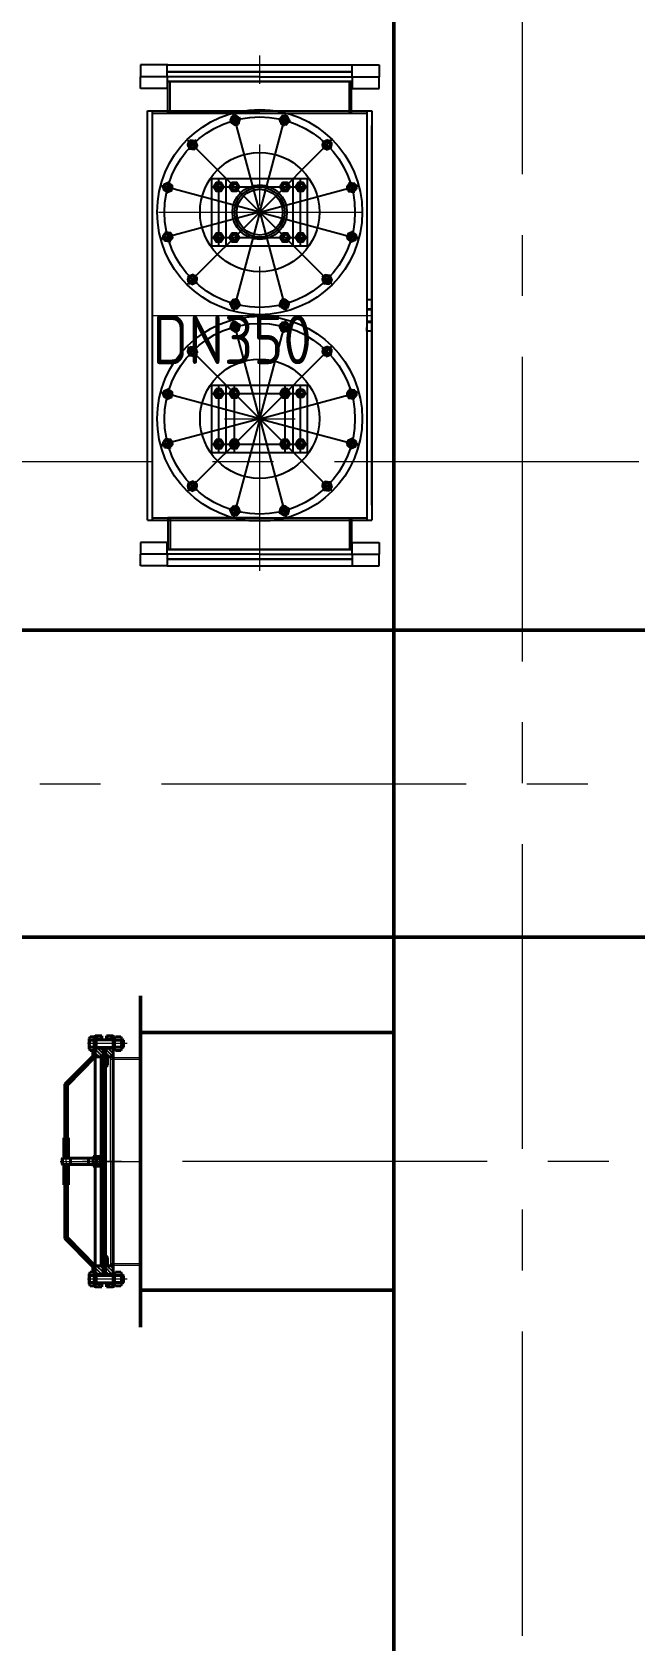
# Model space of a CAD drawing. Header units: millimetres. Extents: x 188205 to 604756, y -401673 to 15123.
# Drawn here: x 350158 to 351395, y -71463 to -68161 of the extents above; entities that cross this region are included whole.
import ezdxf

# ---------------------------------------------------------------- set-up
doc = ezdxf.new("R2010")
doc.units = ezdxf.units.MM
doc.header["$LTSCALE"] = 500
doc.linetypes.add('CENTER', pattern=[2, 1.25, -0.25, 0.25, -0.25])
doc.linetypes.add('PHANTOM2', pattern=[1.25, 0.625, -0.125, 0.125, -0.125, 0.125, -0.125])
for name, color, linetype, lineweight in [('2D', 4, 'PHANTOM2', 20), ('gas', 2, 'Continuous', 50), ('SHI', 7, 'Continuous', 40), ('WEN', 3, 'Continuous', 20), ('ZHONG', 1, 'CENTER', 20)]:
    doc.layers.add(name, color=color, linetype=linetype, lineweight=lineweight)
doc.layers.add('air', color=7, linetype='Continuous', lineweight=50, true_color=0x77bec0)
doc.layers.add('HAN', color=9, linetype='Continuous')
doc.layers.add('X1', color=4, linetype='Continuous')
doc.styles.add('GB', font='gbenor.shx', dxfattribs={"bigfont": 'gbcbig.shx'})
pattern_1 = [(45, (-4402.3579, -2894.9538), (-0.71178518, 0.71178518), [])]
pattern_2 = [(45, (-4402.3579, -2812.4112), (-0.71178518, 0.71178518), [])]
pattern_3 = [(45, (204.382, -1206.0965), (-3.558926, 3.558926), [])]
pattern_4 = [(45, (204.3822, -1206.0965), (-0.7117852, 0.7117852), [])]

# ---------------------------------------------------------------- blocks, each defined once
blk = doc.blocks.new('wf-3tf-dn350-c')
for p, q in [((-188.5, 514), (-245, 514)), ((-245, 514), (-245, 490)), ((-190, 490), (-190, 514)), ((-190, 514), (245, 514)), ((-188.5, 500), (0, 500)), ((0, 500), (-188.5, 500)), ((188.5, 500), (0, 500)), ((0, 500), (188.5, 500)), ((190, 490), (190, 514)), ((245, 514), (245, 490)), ((0, 490), (-245, 490)), ((-245, 466), (-245, 490)), ((0, 490), (-245, 490)), ((-188.5, 466), (-245, 466)), ((-190, 490), (-190, 466)), ((-188.5, 415), (-188.5, 480)), ((-188.5, 480), (0, 480)), ((0, 480), (-188.5, 480)), ((-184, 415), (-184, 480)), ((0, 490), (245, 490)), ((0, 490), (245, 490)), ((188.5, 480), (0, 480)), ((0, 480), (188.5, 480)), ((184, 415), (184, 480)), ((188.5, 415), (188.5, 480)), ((188.5, 466), (245, 466)), ((190, 490), (190, 466)), ((245, 466), (245, 490)), ((-230, -420), (-230, 420)), ((-230, 420), (230, 420)), ((-230, -420), (-230, 420)), ((-220, -420), (-220, 420)), ((-220, -420), (-220, 420)), ((-220, 415), (220, 415)), ((0, 415), (-188.5, 415)), ((-39.2, 405.6), (-62, 396.1)), ((-55.3, 412.3), (-45.9, 389.4)), ((0, 212), (-54.5, 415.3)), ((0, 212), (54.5, 415.3)), ((0, 415), (188.5, 415)), ((62.9, 399.2), (38.3, 402.5)), ((52.2, 413.1), (49, 388.6)), ((220, 420), (220, -420)), ((220, 420), (220, -420)), ((230, 420), (230, -420)), ((230, 420), (230, -420)), ((230, -90.5), (230, 389.5)), ((230, 31.7), (230, 389.5)), ((0, 212), (-148.8, 360.8)), ((-148.1, 357.8), (-128.4, 342.7)), ((-130.7, 360.1), (-145.8, 340.4)), ((0, 212), (148.8, 360.8)), ((148.1, 342.7), (128.4, 357.8)), ((145.8, 360.1), (130.7, 340.4)), ((230, 320), (230, 330)), ((0, 212), (-203.3, 266.5)), ((-201.1, 264.2), (-176.6, 261)), ((-187.2, 274.9), (-190.5, 250.3)), ((-98, 143), (-98, 281)), ((-98, 281), (98, 281)), ((-84, 143), (-84, 281)), ((-69, 143), (-69, 281)), ((0, 212), (203.3, 266.5)), ((69, 143), (69, 281)), ((84, 143), (84, 281)), ((98, 143), (98, 281)), ((200.3, 267.3), (177.4, 257.9)), ((193.6, 251.2), (184.1, 274)), ((-98, 264), (98, 264)), ((0, 212), (-203.3, 157.5)), ((0, 212), (-148.8, 63.2)), ((0, 212), (-54.5, 8.7)), ((0, 212), (54.5, 8.7)), ((0, 212), (148.8, 63.2)), ((0, 212), (203.3, 157.5)), ((-200.3, 156.7), (-177.4, 166.1)), ((-193.6, 172.8), (-184.1, 150)), ((187.2, 149.1), (190.5, 173.7)), ((-98, 160), (98, 160)), ((-98, 143), (98, 143)), ((201.1, 159.8), (176.6, 163)), ((-148.1, 81.3), (-128.4, 66.2)), ((-145.8, 63.9), (-130.7, 83.6)), ((148.1, 66.2), (128.4, 81.3)), ((130.7, 63.9), (145.8, 83.6)), ((-52.2, 10.9), (-49, 35.4)), ((55.3, 11.7), (45.9, 34.6)), ((230, 0), (230, 63.5)), ((-62.9, 24.8), (-38.3, 21.5)), ((39.2, 18.4), (62, 27.9)), ((230, 32), (220, 32)), ((220, 32), (220, 0)), ((220, 13.5), (230, 13.5)), ((220, 12), (230, 12)), ((230, 25), (230, 32)), ((230, 25), (230, 0)), ((230, -25), (230, 0)), ((-39.2, -18.4), (-62, -27.9)), ((-55.3, -11.7), (-45.9, -34.6)), ((0, -212), (-54.5, -8.7)), ((0, -212), (54.5, -8.7)), ((62.9, -24.8), (38.3, -21.5)), ((52.2, -10.9), (49, -35.4)), ((220, -12), (230, -12)), ((220, -13.5), (230, -13.5)), ((220, -32), (220, -25)), ((230, -32), (220, -32)), ((230, 0), (230, -188.5)), ((230, 0), (230, -188.5)), ((230, -25), (230, -32)), ((0, -212), (-148.8, -63.2)), ((-130.7, -63.9), (-145.8, -83.6)), ((0, -212), (148.8, -63.2)), ((145.8, -63.9), (130.7, -83.6)), ((230, -389.3), (230, -34.3)), ((230, -389.3), (230, -34.3)), ((-148.1, -66.2), (-128.4, -81.3)), ((148.1, -81.3), (128.4, -66.2)), ((0, -212), (-203.3, -157.5)), ((-201.1, -159.8), (-176.6, -163)), ((-187.2, -149.1), (-190.5, -173.7)), ((-98, -281), (-98, -143)), ((-98, -143), (98, -143)), ((-98, -160), (98, -160)), ((-84, -281), (-84, -143)), ((-69, -281), (-69, -143)), ((-52, -281), (-52, -143)), ((0, -212), (203.3, -157.5)), ((52, -281), (52, -143)), ((69, -281), (69, -143)), ((84, -281), (84, -143)), ((98, -281), (98, -143)), ((200.3, -156.7), (177.4, -166.1)), ((193.6, -172.8), (184.1, -150)), ((0, -212), (-203.3, -266.5)), ((0, -212), (-148.8, -360.8)), ((0, -212), (-54.5, -415.3)), ((0, -212), (54.5, -415.3)), ((0, -212), (148.8, -360.8)), ((0, -212), (203.3, -266.5)), ((-200.3, -267.3), (-177.4, -257.9)), ((-193.6, -251.2), (-184.1, -274)), ((-98, -264), (98, -264)), ((201.1, -264.2), (176.6, -261)), ((187.2, -274.9), (190.5, -250.3)), ((-98, -281), (98, -281)), ((230, -330), (230, -320)), ((230, -330), (230, -320)), ((-148.1, -342.7), (-128.4, -357.8)), ((-145.8, -360.1), (-130.7, -340.4)), ((148.1, -357.8), (128.4, -342.7)), ((130.7, -360.1), (145.8, -340.4)), ((-52.2, -413.1), (-49, -388.6)), ((39.2, -405.6), (62, -396.1)), ((55.3, -412.3), (45.9, -389.4)), ((-230, -420), (230, -420)), ((-220, -415), (220, -415)), ((0, -415), (-188.5, -415)), ((-188.5, -415), (-188.5, -480)), ((-184, -415), (-184, -480)), ((-62.9, -399.2), (-38.3, -402.5)), ((0, -415), (188.5, -415)), ((0, -420), (188.5, -420)), ((184, -415), (184, -480)), ((188.5, -415), (188.5, -480)), ((-188.5, -466), (-245, -466)), ((-245, -466), (-245, -490)), ((0, -490), (-245, -490)), ((0, -490), (-245, -490)), ((-245, -514), (-245, -490)), ((-190, -490), (-190, -466)), ((-190, -490), (-190, -514)), ((-188.5, -480), (0, -480)), ((0, -480), (-188.5, -480)), ((188.5, -480), (0, -480)), ((0, -480), (188.5, -480)), ((0, -490), (245, -490)), ((0, -490), (245, -490)), ((188.5, -466), (245, -466)), ((190, -490), (190, -466)), ((190, -490), (190, -514)), ((245, -466), (245, -490)), ((245, -514), (245, -490)), ((-188.5, -514), (-245, -514)), ((-190, -514), (245, -514)), ((-188.5, -500), (0, -500)), ((0, -500), (-188.5, -500)), ((188.5, -500), (0, -500)), ((0, -500), (188.5, -500))]:
    blk.add_line(p, q)
for points in [[(-58.8, 407.2), (-60.2, 396.9), (-52, 390.5), (-42.4, 394.5), (-41, 404.8), (-49.2, 411.1)], [(46.6, 410.4), (40.3, 402.2), (44.3, 392.6), (54.6, 391.2), (60.9, 399.5), (56.9, 409.1)], [(-148.5, 351.6), (-144.6, 342), (-134.3, 340.6), (-127.9, 348.9), (-131.9, 358.5), (-142.2, 359.8)], [(139.6, 360.5), (130, 356.6), (128.6, 346.3), (136.9, 339.9), (146.5, 343.9), (147.8, 354.2)], [(-198.4, 258.6), (-190.2, 252.3), (-180.6, 256.3), (-179.2, 266.6), (-187.5, 272.9), (-197.1, 268.9)], [(-89.3, 273.1), (-94.5, 264), (-89.3, 254.9), (-78.8, 254.9), (-73.5, 264), (-78.8, 273.1)], [(-57.3, 273.1), (-62.5, 264), (-57.3, 254.9), (-46.8, 254.9), (-41.5, 264), (-46.8, 273.1)], [(46.7, 273.1), (41.5, 264), (46.7, 254.9), (57.2, 254.9), (62.5, 264), (57.2, 273.1)], [(78.7, 273.1), (73.5, 264), (78.7, 254.9), (89.2, 254.9), (94.5, 264), (89.2, 273.1)], [(195.2, 270.8), (184.9, 272.2), (178.5, 264), (182.5, 254.4), (192.8, 253), (199.1, 261.2)], [(-195.2, 153.2), (-184.9, 151.8), (-178.5, 160), (-182.5, 169.6), (-192.8, 171), (-199.1, 162.8)], [(-89.3, 169.1), (-94.5, 160), (-89.3, 150.9), (-78.8, 150.9), (-73.5, 160), (-78.8, 169.1)], [(-57.3, 169.1), (-62.5, 160), (-57.3, 150.9), (-46.8, 150.9), (-41.5, 160), (-46.8, 169.1)], [(46.7, 169.1), (41.5, 160), (46.7, 150.9), (57.2, 150.9), (62.5, 160), (57.2, 169.1)], [(78.7, 169.1), (73.5, 160), (78.7, 150.9), (89.2, 150.9), (94.5, 160), (89.2, 169.1)], [(198.4, 165.4), (190.2, 171.7), (180.6, 167.7), (179.2, 157.4), (187.5, 151.1), (197.1, 155.1)], [(-139.6, 63.5), (-130, 67.4), (-128.6, 77.7), (-136.9, 84.1), (-146.5, 80.1), (-147.8, 69.8)], [(148.5, 72.4), (144.6, 82), (134.3, 83.4), (127.9, 75.1), (131.9, 65.5), (142.2, 64.2)], [(58.8, 16.8), (60.2, 27.1), (52, 33.5), (42.4, 29.5), (41, 19.2), (49.2, 12.9)], [(-46.6, 13.6), (-40.3, 21.8), (-44.3, 31.4), (-54.6, 32.8), (-60.9, 24.5), (-56.9, 14.9)], [(-58.8, -16.8), (-60.2, -27.1), (-52, -33.5), (-42.4, -29.5), (-41, -19.2), (-49.2, -12.9)], [(46.6, -13.6), (40.3, -21.8), (44.3, -31.4), (54.6, -32.8), (60.9, -24.5), (56.9, -14.9)], [(-148.5, -72.4), (-144.6, -82), (-134.3, -83.4), (-127.9, -75.1), (-131.9, -65.5), (-142.2, -64.2)], [(139.6, -63.5), (130, -67.4), (128.6, -77.7), (136.9, -84.1), (146.5, -80.1), (147.8, -69.8)], [(-198.4, -165.4), (-190.2, -171.7), (-180.6, -167.7), (-179.2, -157.4), (-187.5, -151.1), (-197.1, -155.1)], [(-89.3, -150.9), (-94.5, -160), (-89.3, -169.1), (-78.8, -169.1), (-73.5, -160), (-78.8, -150.9)], [(-57.3, -150.9), (-62.5, -160), (-57.3, -169.1), (-46.8, -169.1), (-41.5, -160), (-46.8, -150.9)], [(46.7, -150.9), (41.5, -160), (46.7, -169.1), (57.2, -169.1), (62.5, -160), (57.2, -150.9)], [(195.2, -153.2), (184.9, -151.8), (178.5, -160), (182.5, -169.6), (192.8, -171), (199.1, -162.8)], [(-195.2, -270.8), (-184.9, -272.2), (-178.5, -264), (-182.5, -254.4), (-192.8, -253), (-199.1, -261.2)], [(-89.3, -254.9), (-94.5, -264), (-89.3, -273.1), (-78.8, -273.1), (-73.5, -264), (-78.8, -254.9)], [(-57.3, -254.9), (-62.5, -264), (-57.3, -273.1), (-46.8, -273.1), (-41.5, -264), (-46.8, -254.9)], [(46.7, -254.9), (41.5, -264), (46.7, -273.1), (57.2, -273.1), (62.5, -264), (57.2, -254.9)], [(78.7, -254.9), (73.5, -264), (78.7, -273.1), (89.2, -273.1), (94.5, -264), (89.2, -254.9)], [(198.4, -258.6), (190.2, -252.3), (180.6, -256.3), (179.2, -266.6), (187.5, -272.9), (197.1, -268.9)], [(-139.6, -360.5), (-130, -356.6), (-128.6, -346.3), (-136.9, -339.9), (-146.5, -343.9), (-147.8, -354.2)], [(148.5, -351.6), (144.6, -342), (134.3, -340.6), (127.9, -348.9), (131.9, -358.5), (142.2, -359.8)], [(-46.6, -410.4), (-40.3, -402.2), (-44.3, -392.6), (-54.6, -391.2), (-60.9, -399.5), (-56.9, -409.1)], [(58.8, -407.2), (60.2, -396.9), (52, -390.5), (42.4, -394.5), (41, -404.8), (49.2, -411.1)]]:
    blk.add_lwpolyline(points, close=True)
for centre, radius in [((0, 212), 210.5), ((0, 212), 195.5), ((-50.6, 400.8), 9), ((-50.6, 400.8), 6), ((50.6, 400.8), 9), ((50.6, 400.8), 6), ((-138.2, 350.2), 9), ((-138.2, 350.2), 6), ((0, 212), 122.5), ((138.2, 350.2), 9), ((138.2, 350.2), 6), ((-188.8, 262.6), 9), ((-188.8, 262.6), 6), ((-84, 264), 9.09), ((-84, 264), 7), ((-84, 264), 6), ((-52, 264), 9.09), ((-52, 264), 7), ((-52, 264), 6), ((0, 212), 56), ((52, 264), 9.09), ((52, 264), 7), ((52, 264), 6), ((84, 264), 9.09), ((84, 264), 7), ((84, 264), 6), ((188.8, 262.6), 9), ((188.8, 262.6), 6), ((0, 212), 51.5), ((0, 212), 47), ((-188.8, 161.4), 9), ((-188.8, 161.4), 6), ((-84, 160), 9.09), ((-84, 160), 7), ((-84, 160), 6), ((-52, 160), 9.09), ((-52, 160), 7), ((-52, 160), 6), ((52, 160), 9.09), ((52, 160), 7), ((52, 160), 6), ((84, 160), 9.09), ((84, 160), 7), ((84, 160), 6), ((188.8, 161.4), 9), ((188.8, 161.4), 6), ((-138.2, 73.8), 9), ((-138.2, 73.8), 6), ((138.2, 73.8), 9), ((138.2, 73.8), 6), ((-50.6, 23.2), 9), ((-50.6, 23.2), 6), ((50.6, 23.2), 9), ((50.6, 23.2), 6), ((0, -212), 210.5), ((0, -212), 195.5), ((-50.6, -23.2), 9), ((-50.6, -23.2), 6), ((50.6, -23.2), 9), ((50.6, -23.2), 6), ((-138.2, -73.8), 9), ((138.2, -73.8), 9), ((-138.2, -73.8), 6), ((0, -212), 122.5), ((138.2, -73.8), 6), ((-188.8, -161.4), 9), ((-188.8, -161.4), 6), ((-84, -160), 9.09), ((-84, -160), 7), ((-84, -160), 6), ((-52, -160), 9.09), ((-52, -160), 7), ((-52, -160), 6), ((52, -160), 9.09), ((52, -160), 7), ((52, -160), 6), ((84, -160), 9.09), ((84, -160), 7), ((84, -160), 6), ((188.8, -161.4), 9), ((188.8, -161.4), 6), ((-188.8, -262.6), 9), ((-188.8, -262.6), 6), ((-84, -264), 9.09), ((-84, -264), 7), ((-84, -264), 6), ((-52, -264), 9.09), ((-52, -264), 7), ((-52, -264), 6), ((52, -264), 9.09), ((52, -264), 7), ((52, -264), 6), ((84, -264), 9.09), ((84, -264), 7), ((84, -264), 6), ((188.8, -262.6), 9), ((188.8, -262.6), 6), ((-138.2, -350.2), 9), ((-138.2, -350.2), 6), ((138.2, -350.2), 9), ((138.2, -350.2), 6), ((-50.6, -400.8), 9), ((-50.6, -400.8), 6), ((50.6, -400.8), 9), ((50.6, -400.8), 6)]:
    blk.add_circle(centre, radius)
for centre, radius, start, end in [((-50.6, 400.8), 5.25, 105, 13.9742), ((50.6, 400.8), 5.25, 75, 343.9742), ((-138.2, 350.2), 5.25, 135, 43.9742), ((138.2, 350.2), 5.25, 45, 313.9742), ((-188.8, 262.6), 5.25, 165, 73.9742), ((-84, 264), 5, 90, 0), ((-52, 264), 5, 90, 0), ((52, 264), 5, 90, 0), ((84, 264), 5, 90, 0), ((188.8, 262.6), 5.25, 15, 283.9742), ((-188.8, 161.4), 5.25, 195, 103.9742), ((188.8, 161.4), 5.25, 345, 253.9742), ((-84, 160), 5, 90, 0), ((-52, 160), 5, 90, 0), ((52, 160), 5, 90, 0), ((84, 160), 5, 90, 0), ((-138.2, 73.8), 5.25, 225, 133.9742), ((138.2, 73.8), 5.25, 315, 223.9742), ((-50.6, 23.2), 5.25, 255, 163.9742), ((50.6, 23.2), 5.25, 285, 193.9742), ((-50.6, -23.2), 5.25, 105, 13.9742), ((50.6, -23.2), 5.25, 75, 343.9742), ((-138.2, -73.8), 5.25, 135, 43.9742), ((138.2, -73.8), 5.25, 45, 313.9742), ((-188.8, -161.4), 5.25, 165, 73.9742), ((-84, -160), 5, 90, 0), ((-52, -160), 5, 90, 0), ((52, -160), 5, 90, 0), ((84, -160), 5, 90, 0), ((188.8, -161.4), 5.25, 15, 283.9742), ((-188.8, -262.6), 5.25, 195, 103.9742), ((-84, -264), 5, 90, 0), ((-52, -264), 5, 90, 0), ((52, -264), 5, 90, 0), ((84, -264), 5, 90, 0), ((188.8, -262.6), 5.25, 345, 253.9742), ((-138.2, -350.2), 5.25, 225, 133.9742), ((138.2, -350.2), 5.25, 315, 223.9742), ((-50.6, -400.8), 5.25, 255, 163.9742), ((50.6, -400.8), 5.25, 285, 193.9742)]:
    blk.add_arc(centre, radius, start, end)
at = {"layer": 'ZHONG'}
for p, q in [((0, -524.4), (0, 533.6)), ((-208, 212), (208, 212)), ((-220, 0), (230, 0)), ((-72.5, -212), (72.5, -212))]:
    blk.add_line(p, q, dxfattribs=at)
at = {"insert": (-220, 0), "char_height": 100, "attachment_point": 1, "style": 'GB'}
blk.add_mtext_dynamic_manual_height_columns('DN350', width=423.327, gutter_width=12.5, heights=[0], dxfattribs=at)
blk = doc.blocks.new('gas-master-1')
at = {"layer": 'gas'}
for p, q in [((-20, -6036), (2864.5, -6036)), ((-735.5, -6666), (2864.5, -6666))]:
    blk.add_line(p, q, dxfattribs=at)
at = {"layer": 'ZHONG'}
blk.add_line((-735.5, -6351), (16495.5, -6351), dxfattribs=at)
blk = doc.blocks.new('防爆膜-DN400')
at = {"layer": 'WEN'}
h = blk.add_hatch(dxfattribs=at)
h.set_pattern_fill('ANSI31', color=256, scale=8.05293, style=0)
h.set_pattern_definition(pattern_1)
h.paths.add_polyline_path([(-75.7, -40.6), (-76.5, -40.6), (-76.5, -135), (-75.7, -135)])
h = blk.add_hatch(dxfattribs=at)
h.set_pattern_fill('ANSI31', color=256, scale=8.05293, style=0)
h.set_pattern_definition(pattern_1)
h.paths.add_polyline_path([(-75.7, -135), (-76.5, -135), (-76.5, -209), (-75.7, -209)])
at = {"layer": 'X1'}
h = blk.add_hatch(dxfattribs=at)
h.set_pattern_fill('ANSI31', color=256, scale=40.26465, style=0)
h.set_pattern_definition(pattern_3)
h.paths.add_polyline_path([(-55.6, 255.5), (-55.6, 256.5), (-55.6, 257.7), (-69.3, 257.7), (-69.3, 250.8), (-55.6, 250.8)])
h.paths.add_polyline_path([(-79, 257.7), (-92.7, 257.7), (-92.7, 250.8), (-79, 250.8)])
h.paths.add_polyline_path([(-79, 231.1), (-79, 232.3), (-92.7, 232.3), (-92.7, 226.7), (-92.7, 214.2), (-76.5, 214.2), (-76.5, 228.7)])
h.paths.add_polyline_path([(-55.6, 232.3), (-69.3, 232.3), (-69.3, 231.3, -0.198912), (-69.4, 231), (-71.7, 228.7), (-71.7, 214.2), (-55.6, 214.2)])
h = blk.add_hatch(dxfattribs=at)
h.set_pattern_fill('ANSI31', color=256, scale=8.05293, angle=90, style=0)
h.set_pattern_definition([(135, (204.3822, -1206.0965), (-0.7117852, -0.7117852), [])])
h.paths.add_polyline_path([(-75.7, 228.7), (-76.5, 228.7), (-76.5, 193.5), (-75.7, 193.5)])
at = {"layer": 'X1', "ltscale": 0.5}
h = blk.add_hatch(dxfattribs=at)
h.set_pattern_fill('ANSI37', color=256, scale=16.10586, style=0)
h.set_pattern_definition([(45, (204.3822, -1206.0965), (-1.4235704, 1.4235704), []), (135, (204.3822, -1206.0965), (-1.4235704, -1.4235704), [])])
h.paths.add_polyline_path([(-71.7, 228.7), (-75.7, 228.7), (-75.7, 214.2), (-71.7, 214.2)])
at = {"layer": 'X1'}
h = blk.add_hatch(dxfattribs=at)
h.set_pattern_fill('ANSI31', color=256, scale=8.05293, angle=90, style=0)
h.set_pattern_definition([(135, (204.3822, -1200.7151), (-0.7117852, -0.7117852), [])])
h.paths.add_polyline_path([(-75.7, 193.4), (-76.5, 193.4), (-76.5, 193), (-76.5, 134.8), (-75.7, 134.8)])
h = blk.add_hatch(dxfattribs=at)
h.set_pattern_fill('ANSI31', color=256, scale=8.05293, style=0)
h.set_pattern_definition([(315, (-4402.3579, 2894.9538), (-0.71178518, -0.71178518), [])])
h.paths.add_polyline_path([(-75.7, 40.6), (-76.5, 40.6), (-76.5, 135), (-75.7, 135)])
h = blk.add_hatch(dxfattribs=at)
h.set_pattern_fill('ANSI31', color=256, scale=24.15879, style=0)
h.set_pattern_definition([(45, (-2178.5933, -2894.9538), (-2.1353555, 2.1353555), [])])
h.paths.add_polyline_path([(-152.2, 44.9), (-157.1, 47.9), (-157.1, 20.8), (-152.2, 18.4)])
h.paths.add_polyline_path([(-147.4, 41.8), (-152.2, 44.9), (-152.2, 18.4), (-147.4, 16)])
h.paths.add_polyline_path([(-152.2, 18.4), (-157.1, 20.8), (-157.1, 6.4), (-152.2, 6.4)])
h.paths.add_polyline_path([(-147.4, 16), (-152.2, 18.4), (-152.2, 6.4), (-147.4, 6.4)])
h.paths.add_polyline_path([(-147.4, 48.3), (-152.2, 48.3), (-152.2, 44.9), (-147.4, 41.8)])
h.paths.add_polyline_path([(-152.2, 48.3), (-157.1, 48.3), (-157.1, 47.9), (-152.2, 44.9)])
h.paths.add_polyline_path([(-152.2, -6.4), (-157.1, -6.4), (-157.1, -48.3), (-152.2, -48.3)])
h.paths.add_polyline_path([(-147.4, -6.4), (-152.2, -6.4), (-152.2, -48.3), (-147.4, -48.3)])
h = blk.add_hatch(dxfattribs=at)
h.set_pattern_fill('ANSI31', color=256, scale=8.05293, style=0)
h.set_pattern_definition(pattern_4)
h.paths.add_polyline_path([(-75.7, 40.4), (-76.5, 40.4), (-76.5, 0), (-75.7, 0)])
h = blk.add_hatch(dxfattribs=at)
h.set_pattern_fill('ANSI31', color=256, scale=8.05293, style=0)
h.set_pattern_definition(pattern_4)
h.paths.add_polyline_path([(-75.7, 0), (-76.5, 0), (-76.5, -40.6), (-75.7, -40.6)])
at = {"layer": 'X1', "ltscale": 0.5}
h = blk.add_hatch(dxfattribs=at)
h.set_pattern_fill('ANSI31', color=256, scale=8.05293, style=0)
h.set_pattern_definition(pattern_2)
h.paths.add_polyline_path([(-75.7, -126.5), (-76.5, -126.5), (-76.5, -187.8), (-75.7, -187.8)])
at = {"layer": 'X1'}
h = blk.add_hatch(dxfattribs=at)
h.set_pattern_fill('ANSI31', color=256, scale=8.05293, style=0)
h.set_pattern_definition(pattern_2)
h.paths.add_polyline_path([(-75.7, -187.6), (-76.5, -187.6), (-76.5, -229.5), (-75.7, -229.5)])
at = {"layer": 'X1', "ltscale": 0.5}
h = blk.add_hatch(dxfattribs=at)
h.set_pattern_fill('ANSI31', color=256, scale=40.26465, style=0)
h.set_pattern_definition(pattern_3)
h.paths.add_polyline_path([(-92.7, -232.3), (-79, -232.3), (-79, -231.1), (-76.5, -228.7), (-76.5, -214.2), (-92.7, -214.2)])
h.paths.add_polyline_path([(-92.7, -250.8), (-92.7, -256.5), (-92.7, -257.7), (-79, -257.7), (-79, -250.8)])
h = blk.add_hatch(dxfattribs=at)
h.set_pattern_fill('ANSI31', color=256, scale=40.26465, style=0)
h.set_pattern_definition(pattern_3)
h.paths.add_polyline_path([(-71.7, -228.7), (-69.4, -231, -0.198912), (-69.3, -231.3), (-69.3, -232.3), (-55.6, -232.3), (-55.6, -226.7), (-55.6, -214.2), (-71.7, -214.2)])
h.paths.add_polyline_path([(-55.6, -257.7), (-55.6, -250.8), (-69.3, -250.8), (-69.3, -257.7)])
at = {"layer": '2D'}
for p, q in [((-61.2, 0), (-61.2, 214.2)), ((-61.2, 213), (0, 213)), ((-61.2, 209.8), (0, 209.8)), ((-61.2, 0), (-61.2, -214.2)), ((-61.2, -209.8), (0, -209.8)), ((-61.2, -213), (0, -213))]:
    blk.add_line(p, q, dxfattribs=at)
at = {"layer": 'HAN'}
for p, q in [((-91, 248.5), (-55.6, 248.5)), ((-91, 234.7), (-55.6, 234.7)), ((-38.1, 248.5), (-34.7, 248.5)), ((-38.1, 234.7), (-34.7, 234.7)), ((-91, -234.7), (-55.6, -234.7)), ((-91, -248.5), (-55.6, -248.5)), ((-38.1, -234.7), (-34.7, -234.7)), ((-38.1, -248.5), (-34.7, -248.5))]:
    blk.add_line(p, q, dxfattribs=at)
at = {"layer": 'HAN', "linetype": 'Continuous'}
for p, q in [((-160.5, 5.8), (-143.5, 5.8)), ((-97, 5.8), (-106.4, 5.8)), ((-81.9, 5.8), (-80.6, 5.8)), ((-160.5, -5.8), (-143.5, -5.8)), ((-97, -5.8), (-106.4, -5.8)), ((-81.9, -5.8), (-80.6, -5.8))]:
    blk.add_line(p, q, dxfattribs=at)
at = {"layer": 'SHI'}
for p, q in [((-105.1, 252), (-103.1, 255.5)), ((-105.1, 252), (-105.1, 231.1)), ((-105.1, 231.1), (-103.1, 227.6)), ((-103.1, 255.5), (-95.1, 255.5)), ((-103.1, 248.6), (-95.1, 248.6)), ((-103.1, 234.6), (-95.1, 234.6)), ((-95.1, 256.5), (-92.7, 256.5)), ((-95.1, 226.7), (-95.1, 256.5)), ((-95.1, 255.5), (-95.1, 227.6)), ((-92.7, 257.7), (-92.7, 9.9)), ((-79, 257.7), (-92.7, 257.7)), ((-79, 257.7), (-92.7, 257.7)), ((-92.7, 257.7), (-92.7, 198.7)), ((-92.7, 226.7), (-92.7, 256.5)), ((-92.7, 250.8), (-79, 250.8)), ((-92.7, 249.6), (-55.6, 249.6)), ((-92.7, 233.5), (-55.6, 233.5)), ((-92.7, 232.3), (-55.6, 232.3)), ((-91, 249.6), (-91, 233.5)), ((-79, 249.6), (-79, 257.7)), ((-79, 231.1), (-79, 233.5)), ((-79, 231.1), (-76.5, 228.7)), ((-79, 231.1), (-76.5, 228.7)), ((-69.3, 249.6), (-69.3, 257.7)), ((-69.3, 257.7), (-55.6, 257.7)), ((-69.3, 250.8), (-55.6, 250.8)), ((-69.3, 231.3), (-69.3, 233.5)), ((-55.6, 257.7), (-55.6, 0)), ((-55.6, 256.5), (-53.2, 256.5)), ((-55.6, 226.7), (-55.6, 256.5)), ((-55.6, 255.5), (-55.6, 227.6)), ((-53.2, 226.7), (-53.2, 256.5)), ((-53.2, 252), (-51.2, 255.5)), ((-53.2, 252), (-53.2, 231.1)), ((-53.2, 231.1), (-51.2, 227.6)), ((-51.2, 255.5), (-40.1, 255.5)), ((-51.2, 248.6), (-40.1, 248.6)), ((-51.2, 234.6), (-40.1, 234.6)), ((-38.1, 252), (-40.1, 255.5)), ((-38.1, 231.1), (-40.1, 227.6)), ((-38.1, 252), (-38.1, 231.1)), ((-38.1, 249.6), (-35.8, 249.6)), ((-38.1, 233.5), (-35.8, 233.5)), ((-34.7, 248.5), (-35.8, 249.6)), ((-35.8, 249.6), (-35.8, 233.5)), ((-35.8, 233.5), (-34.7, 234.7)), ((-34.7, 248.5), (-34.7, 234.7)), ((-97.5, 216.2), (-154.7, 158.2)), ((-92.7, 214.2), (-149.8, 156.2)), ((-103.1, 227.6), (-95.1, 227.6)), ((-97.5, 227.6), (-97.5, 216.2)), ((-97.5, 216.2), (-92.7, 214.2)), ((-95.1, 226.7), (-92.7, 226.7)), ((-80.6, 214.2), (-80.6, 0)), ((-77.4, 214.2), (-77.4, 0)), ((-77.4, 187.7), (-77.4, 208.6)), ((-76.5, 228.7), (-76.5, 0)), ((-76.5, 228.7), (-76.5, 187.6)), ((-76.5, 228.7), (-76.5, 187.6)), ((-76.5, 208.6), (-76.5, 0)), ((-75.7, 228.7), (-75.7, 0)), ((-74.9, 194.5), (-70.9, 198.5)), ((-69.4, 231), (-71.7, 228.7)), ((-71.7, 228.7), (-71.7, 197.7)), ((-71.7, 214.2), (-55.6, 214.2)), ((-70.9, 214.2), (-70.9, 198.5)), ((-67.7, 214.2), (-67.7, 197.2)), ((-55.6, 226.7), (-53.2, 226.7)), ((-51.2, 227.6), (-40.1, 227.6)), ((-74.9, 194.5), (-74.9, 0)), ((-71.7, 193.1), (-67.7, 197.2)), ((-71.7, 193.1), (-71.7, 0)), ((-154.7, 48.3), (-154.7, 158.2)), ((-154.7, 158.2), (-149.8, 156.2)), ((-149.8, 48.3), (-149.8, 156.2)), ((-157.1, 6.4), (-157.1, 48.3)), ((-157.1, 48.3), (-147.4, 48.3)), ((-147.4, 6.4), (-147.4, 48.3)), ((-160.5, 5.8), (-159.8, 6.4)), ((-160.5, -5.8), (-160.5, 5.8)), ((-159.8, 6.4), (-97, 6.4)), ((-159.8, 6.4), (-159.8, -6.4)), ((-143.5, 6.4), (-143.5, -6.4)), ((-106.4, 6.4), (-106.4, -6.4)), ((-97, -9.9), (-97, 9.9)), ((-90.5, 9.9), (-97, 9.9)), ((-90.5, 6.1), (-97, 6.1)), ((-89.4, 8), (-90.5, 9.9)), ((-89.4, -9.9), (-89.4, 9.9)), ((-82.9, 9.9), (-89.4, 9.9)), ((-89.4, -8), (-89.4, 8)), ((-82.9, 6.1), (-89.4, 6.1)), ((-81.9, 8), (-82.9, 9.9)), ((-81.9, -8), (-81.9, 8)), ((-81.9, 6.4), (-81.2, 6.4)), ((-81.2, 6.4), (-81.2, -6.4)), ((-80.6, 5.8), (-81.2, 6.4)), ((-80.6, -5.8), (-80.6, 5.8)), ((-159.8, -6.4), (-160.5, -5.8)), ((-159.8, -6.4), (-97, -6.4)), ((-157.1, -6.4), (-157.1, -48.3)), ((-147.4, -6.4), (-147.4, -48.3)), ((-90.5, -6.1), (-97, -6.1)), ((-90.5, -9.9), (-97, -9.9)), ((-92.7, -257.7), (-92.7, -9.9)), ((-89.4, -8), (-90.5, -9.9)), ((-82.9, -6.1), (-89.4, -6.1)), ((-82.9, -9.9), (-89.4, -9.9)), ((-81.9, -8), (-82.9, -9.9)), ((-81.9, -6.4), (-81.2, -6.4)), ((-81.2, -6.4), (-80.6, -5.8)), ((-80.6, -214.2), (-80.6, 0)), ((-77.4, -214.2), (-77.4, 0)), ((-76.5, -208.6), (-76.5, 0)), ((-76.5, -228.7), (-76.5, 0)), ((-75.7, -228.7), (-75.7, 0)), ((-74.9, -194.5), (-74.9, 0)), ((-71.7, -193.1), (-71.7, 0)), ((-55.6, -257.7), (-55.6, 0)), ((-157.1, -48.3), (-147.4, -48.3)), ((-154.7, -48.3), (-154.7, -158.2)), ((-149.8, -48.3), (-149.8, -156.2)), ((-154.7, -158.2), (-149.8, -156.2)), ((-97.5, -216.2), (-154.7, -158.2)), ((-92.7, -214.2), (-149.8, -156.2)), ((-92.7, -257.7), (-92.7, -192)), ((-74.9, -194.5), (-70.9, -198.5)), ((-71.7, -193.1), (-67.7, -197.2)), ((-71.7, -228.7), (-71.7, -197.7)), ((-67.7, -214.2), (-67.7, -197.2)), ((-105.1, -231.1), (-103.1, -227.6)), ((-103.1, -227.6), (-95.1, -227.6)), ((-97.5, -216.2), (-92.7, -214.2)), ((-97.5, -227.6), (-97.5, -216.2)), ((-95.1, -226.7), (-92.7, -226.7)), ((-95.1, -226.7), (-95.1, -256.5)), ((-95.1, -255.5), (-95.1, -227.6)), ((-92.7, -226.7), (-92.7, -256.5)), ((-79, -231.1), (-76.5, -228.7)), ((-79, -231.1), (-76.5, -228.7)), ((-71.7, -214.2), (-55.6, -214.2)), ((-69.4, -231), (-71.7, -228.7)), ((-70.9, -214.2), (-70.9, -198.5)), ((-55.6, -226.7), (-53.2, -226.7)), ((-55.6, -226.7), (-55.6, -256.5)), ((-55.6, -255.5), (-55.6, -227.6)), ((-53.2, -226.7), (-53.2, -256.5)), ((-53.2, -231.1), (-51.2, -227.6)), ((-51.2, -227.6), (-40.1, -227.6)), ((-38.1, -231.1), (-40.1, -227.6)), ((-105.1, -252), (-105.1, -231.1)), ((-105.1, -252), (-103.1, -255.5)), ((-103.1, -234.6), (-95.1, -234.6)), ((-103.1, -248.6), (-95.1, -248.6)), ((-103.1, -255.5), (-95.1, -255.5)), ((-95.1, -256.5), (-92.7, -256.5)), ((-92.7, -232.3), (-55.6, -232.3)), ((-92.7, -233.5), (-55.6, -233.5)), ((-92.7, -249.6), (-55.6, -249.6)), ((-92.7, -250.8), (-79, -250.8)), ((-79, -257.7), (-92.7, -257.7)), ((-79, -257.7), (-92.7, -257.7)), ((-91, -249.6), (-91, -233.5)), ((-79, -231.1), (-79, -233.5)), ((-79, -249.6), (-79, -257.7)), ((-69.3, -231.3), (-69.3, -233.5)), ((-69.3, -249.6), (-69.3, -257.7)), ((-69.3, -250.8), (-55.6, -250.8)), ((-69.3, -257.7), (-55.6, -257.7)), ((-55.6, -256.5), (-53.2, -256.5)), ((-53.2, -252), (-53.2, -231.1)), ((-53.2, -252), (-51.2, -255.5)), ((-51.2, -234.6), (-40.1, -234.6)), ((-51.2, -248.6), (-40.1, -248.6)), ((-51.2, -255.5), (-40.1, -255.5)), ((-38.1, -252), (-40.1, -255.5)), ((-38.1, -252), (-38.1, -231.1)), ((-38.1, -233.5), (-35.8, -233.5)), ((-38.1, -249.6), (-35.8, -249.6)), ((-35.8, -233.5), (-34.7, -234.7)), ((-35.8, -249.6), (-35.8, -233.5)), ((-34.7, -248.5), (-35.8, -249.6)), ((-34.7, -248.5), (-34.7, -234.7))]:
    blk.add_line(p, q, dxfattribs=at)
at = {"layer": 'SHI', "ltscale": 0.5}
for p, q in [((-92.7, 214.2), (-76.5, 214.2)), ((-76.5, 228.7), (-71.7, 228.7)), ((-76.5, 214.6), (-76.5, 214.6)), ((-75.7, 214.2), (-71.7, 214.2)), ((-92.7, -214.2), (-76.5, -214.2)), ((-76.5, -228.7), (-71.7, -228.7)), ((-75.7, -214.2), (-71.7, -214.2))]:
    blk.add_line(p, q, dxfattribs=at)
at = {"layer": 'SHI'}
for centre, radius, start, end in [((-99.6, 252.9), 5.6, 188.9393, 231.0607), ((-92, 241.6), 13.1, 147.7958, 212.2042), ((-99.6, 230.3), 5.6, 128.9393, 171.0607), ((-69.7, 231.3), 0.403, 315, 0), ((-47.7, 252.9), 5.6, 188.9393, 231.0607), ((-40.1, 241.6), 13.1, 147.7958, 212.2042), ((-47.7, 230.3), 5.6, 128.9393, 171.0607), ((-43.7, 252.9), 5.6, 308.9393, 351.0607), ((-51.2, 241.6), 13.1, 327.7958, 32.2042), ((-43.7, 230.3), 5.6, 8.9393, 51.0607), ((-92.8, 8.7), 3.39, 311.5501, 348.4499), ((-107.5, 0), 18.1, 340.1469, 19.8531), ((-85.2, 8.7), 3.39, 311.5501, 348.4499), ((-99.9, 0), 18.1, 340.1469, 19.8531), ((-92.8, -8.7), 3.39, 11.5501, 48.4499), ((-85.2, -8.7), 3.39, 11.5501, 48.4499), ((-69.7, -231.3), 0.403, 0, 45), ((-99.6, -230.3), 5.6, 188.9393, 231.0607), ((-92, -241.6), 13.1, 147.7958, 212.2042), ((-99.6, -252.9), 5.6, 128.9393, 171.0607), ((-47.7, -230.3), 5.6, 188.9393, 231.0607), ((-40.1, -241.6), 13.1, 147.7958, 212.2042), ((-47.7, -252.9), 5.6, 128.9393, 171.0607), ((-43.7, -230.3), 5.6, 308.9393, 351.0607), ((-51.2, -241.6), 13.1, 327.7958, 32.2042), ((-43.7, -252.9), 5.6, 8.9393, 51.0607)]:
    blk.add_arc(centre, radius, start, end, dxfattribs=at)
at = {"layer": 'WEN', "ltscale": 0.5}
for points in [[(-83.2, 214.2), (-80.6, 210.9), (-80.6, 214.2)], [(-67.7, 209.8), (-64.4, 214.2), (-67.7, 214.2)], [(-83.2, -214.2), (-80.6, -210.9), (-80.6, -214.2)], [(-67.7, -209.8), (-64.4, -214.2), (-67.7, -214.2)], [(-67.7, -209.8), (-64.4, -214.2), (-67.7, -214.2)]]:
    blk.add_solid(points, dxfattribs=at)
at = {"layer": 'ZHONG'}
for p, q in [((-27.3, 241.6), (-108.7, 241.6)), ((-95.1, 215.2), (-152.2, 157.2)), ((-95.1, 225.2), (-95.1, 215.2)), ((-152.2, 0), (-152.2, 157.2)), ((-164.8, 0), (0, 0)), ((-152.2, 0), (-152.2, -157.2)), ((-95.1, -215.2), (-152.2, -157.2)), ((-95.1, -225.2), (-95.1, -215.2)), ((-27.3, -241.6), (-108.7, -241.6))]:
    blk.add_line(p, q, dxfattribs=at)
blk = doc.blocks.new('air-master-1')
at = {"layer": 'air'}
for p, q in [((-31195, -264.5), (-31195, 15961.5)), ((-31715, 1634), (-31715, 2314)), ((-31715, 2238.5), (-31195, 2238.5)), ((-31715, 1709.5), (-31195, 1709.5))]:
    blk.add_line(p, q, dxfattribs=at)
at = {"layer": 'ZHONG'}
for p, q in [((-30930.5, 0), (-30930.5, 16226)), ((-15003.4, 1974), (-31833.5, 1974))]:
    blk.add_line(p, q, dxfattribs=at)
at = {"xscale": -1, "rotation": 180}
blk.add_blockref('防爆膜-DN400', (-31715, 1974), dxfattribs=at)

msp = doc.modelspace()

# ---------------------------------------------------------------- linework, layer by layer
at = {"layer": 'ZHONG'}
msp.add_line((345778.554, -69042.699), (374544.741, -69042.699), dxfattribs=at)

# ---------------------------------------------------------------- block references
msp.add_blockref('wf-3tf-dn350-c', (350625.212, -68742.699))
at = {"layer": 'WEN'}
for name, p in [('gas-master-1', (349159.217, -63352.699)), ('air-master-1', (382095.213, -72452.699))]:
    msp.add_blockref(name, p, dxfattribs=at)

doc.saveas('drawing.dxf')
